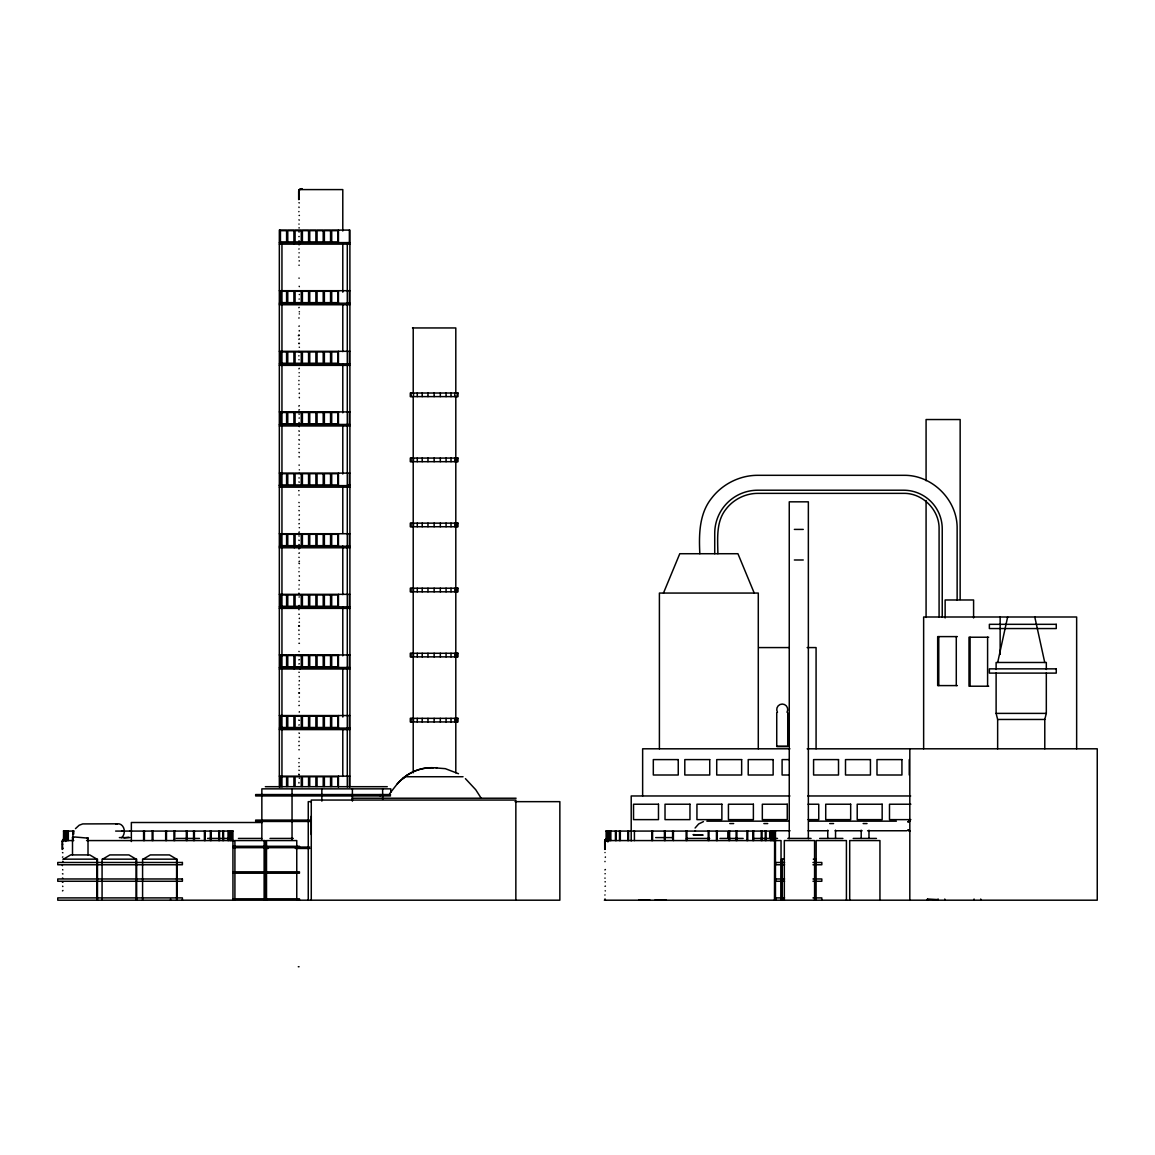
<?xml version="1.0" encoding="UTF-8"?>
<svg xmlns="http://www.w3.org/2000/svg" width="1155" height="1155" viewBox="0 0 1155 1155"><rect width="100%" height="100%" fill="white"/><g stroke="black" fill="none" stroke-linecap="round" stroke-linejoin="round"><path stroke-width="1.5" d="M927.508 899.023L927.508 900.193L927.508 899.023L938.149 899.615M65.171 838.516L65.185 838.703A2.916 2.916 0 0 0 62.168 841.316M65.532 838.516L65.546 838.703A2.916 2.916 0 0 0 62.5 841.316M298.669 199.526L298.669 191.441A2.916 2.916 0 0 1 301.643 188.684L301.657 188.64M607.732 838.848L607.718 838.876M63.482 831.08L73.747 831.08M605.985 831.08L775.481 831.08M66.21 840.58C64.709 844.146 66.225 836.523 66.283 830.835L65.474 830.835L65.474 840.58M607.978 840.58L607.978 830.835C608.382 830.272 609.667 835.946 608.237 841.432M62.832 839.786L62.731 840.032M62.5 844.276L62.731 844.276M62.962 848.506L62.832 848.088M62.471 852.578L62.904 852.794M62.471 857.169L62.832 856.923M62.471 873.758L62.962 873.945M62.5 878.017L62.832 878.248M62.384 882.232L62.962 882.247M62.644 886.188L62.832 886.549M299.058 198.674L299.289 198.212M298.957 202.703L299.289 202.948M298.957 219.84L299.289 220.085M299.102 232.068L298.928 231.938M299.174 236.501L298.842 236.602M298.957 240.774L299.232 240.976M298.928 244.759L299.289 244.773M299.001 257.045L298.741 257.103M299.174 261.044L299.232 260.727M299.188 265.217L298.928 265.217M299.174 278.167L298.928 278.11M299.174 299.015L299.116 299.131M299.362 313.915L299.289 313.929M299.001 317.813L298.928 318.145M298.928 326.244L299.289 325.999M299.232 331.037L299.289 330.575M298.928 334.82L299.232 335.282M299.289 338.877L298.928 339.382M299.001 343.497L298.741 343.555M299.405 347.294L299.232 347.164M298.928 351.409L299.232 351.871M299.058 359.754L298.928 359.71M299.289 368.301L298.928 368.806M299.174 372.675L299.116 372.791M298.928 384.254L298.928 384.514M299.289 389.004L298.928 389.004M299.232 393.552L299.362 393.119M298.842 406.055L299.289 405.65M299.102 418.124L299.289 417.995M299.174 422.557L298.928 422.485M299.318 426.657L299.289 426.57M298.928 430.815L299.232 431.277M299.116 444.343L298.928 444.17M299.001 452.341L299.289 452.717M298.986 465.119L299.289 465.119M299.362 469.825L299.289 469.854M298.986 473.406L299.289 473.406M298.957 477.91L299.174 477.968M298.697 490.673L299.001 490.673M299.058 506.468L299.289 506.439M299.188 510.741L298.928 510.496M299.405 532.007L298.842 532.296M299.174 540.482L298.928 540.165M299.174 544.539L298.928 544.481M299.419 563.64L298.928 563.207M299.001 571.638L298.928 571.768M299.419 576.186L299.289 575.768M299.174 584.906L299.116 585.022M299.102 597.077L299.232 596.933M298.928 609.494L298.928 609.739M299.289 618.56L299.405 618.199M299.102 622.256L299.362 622.155M298.928 629.966L298.928 630.471M298.928 638.787L299.289 638.773M298.928 643.321L299.419 643.292M299.405 655.535L298.928 655.665M299.174 672.326L298.928 672.253M299.362 680.613L299.232 681.046M299.362 688.481L299.188 688.712M299.405 692.827L298.654 692.957L299.419 693.13M299.362 697.071L299.289 697.043M299.001 701.403L299.058 701.316M299.289 705.344L298.928 705.59M299.232 712.144L299.362 711.711M299.001 715.869L299.044 716.172M299.001 733.006L299.362 733.353M299.001 741.293L298.928 741.669M299.174 749.783L298.928 749.725M299.044 762.733L298.842 762.719M298.928 774.197L298.741 774.283M299.232 774.702L298.842 774.63M299.362 778.297L299.289 778.268M298.928 783.018L298.928 782.498M604.989 840.032L604.989 839.772M604.989 848.088L604.859 848.117M605.292 857.371L605.422 856.952M604.989 861.659L604.989 861.413M605.422 869.498L604.902 869.888M604.989 878.262L604.989 878.002M604.989 881.814L605.35 881.814M605.422 886.087L605.018 886.318M605.032 898.879L604.989 899.196M997.689 662.479L1007.636 617.001M1044.784 748.801L1044.784 719.464L1046.315 713.386L1046.315 673.019M72.938 834.372L73.299 833.073M663.475 593.064L679.775 553.721L737.93 553.721L754.229 593.064M298.928 227.882L299.289 227.882M299.044 248.888L298.928 249.076M299.159 252.801L299.044 252.858M299.159 286.281L299.362 286.628M299.232 294.453L299.405 294.583M62.861 861.24L62.962 861.587M62.644 869.6L62.832 869.96M62.962 890.462L62.471 890.895M299.289 397.349L299.362 397.811M298.928 502.439L299.087 502.656M299.087 519.793L299.232 519.317M299.232 527.618L299.405 527.763M299.159 536.05L298.928 535.92M299.116 557.475L298.928 557.302M298.928 580.344L299.405 580.474M299.001 589.021L298.928 589.151M299.159 605.364L299.044 605.668M298.928 663.952L299.289 663.706M299.159 684.771L298.928 684.901M298.697 720.114L299.448 720.359M299.419 737.554L299.289 737.135M298.928 745.668L299.289 745.423M299.289 766.357L298.928 766.602M605.032 852.52L604.989 852.578M299.419 190.33L298.928 189.896M298.842 211.712L298.928 211.538M299.102 215.465L299.405 215.407M298.928 224.099L299.044 224.07M298.842 307.706L299.159 307.403M299.232 311.792L299.419 311.763M298.842 355.899L298.928 355.726M298.842 364.475L299.058 364.085M299.131 376.371L299.116 376.386M298.928 380.457L298.928 380.702M298.842 410.112L299.405 409.765M299.015 414.01L299.159 414.313M62.384 865.644L62.341 865.254M299.318 434.959L298.928 435.132M299.419 440.098L298.928 439.665M298.928 448.443L299.087 448.443M299.405 456.932L298.928 456.803M299.232 482.169L298.928 481.953M298.928 494.99L299.116 494.961M298.928 548.971L299.362 548.495M298.928 553.259L299.405 552.942M299.405 561.186L299.087 561.575M299.131 567.87L299.116 567.885M298.928 593.352L298.928 593.15M298.842 614.243L299.232 614.287M299.159 676.469L299.232 676.801M298.928 725.08L299.188 724.82M605.234 873.7L604.989 873.758M604.902 895.067L604.989 894.894M695.093 828.019L698.631 823.991L703.438 821.624M389.495 793.875L396.916 784.317A56.407 56.017 -90 0 1 404.929 776.738L407.036 775.207M75.479 828.64L79.175 825.233L82.741 823.919L117.391 823.818M299.058 207.51L298.928 207.034M298.697 303.159L299.405 303.173M299.116 515.173L299.405 514.812M298.928 523.821L299.289 523.576M299.116 634.456L298.928 634.283M299.116 651.593L298.928 651.42M605.177 890.823L605.35 890.895M87.91 838.198L87.044 838.602M299.058 343.151L299.419 343.555M396.901 784.317A56.696 56.682 0 0 1 405.044 776.738L407.195 775.207A44.727 44.727 0 0 1 434.049 767.772L445.325 768.667L458.492 773.706M608.339 841.432C609.696 839.772 606.158 838.602 608.728 840.58M776.738 746.433L787.739 746.433L776.738 746.433L776.738 712.794M63.482 859.161L70.643 854.917L89.758 854.917L96.919 859.161L96.919 900.193M102.651 859.161L109.812 854.917L128.927 854.917L136.088 859.161L136.088 900.193M143.162 859.161L150.323 854.917L169.439 854.917L176.6 859.161L176.6 900.193M72.505 854.917L72.505 837.26L74.772 836.985L88.011 838.14L88.011 854.917M88.011 838.14L86.972 838.357M299.001 758.431L299.232 758.517M123.975 837.909L128.797 837.332M299.448 189.593L342.79 189.593L342.79 231M279.337 242.608L349.893 242.608M279.337 244.138L349.893 244.138M279.337 290.699L349.893 290.699M279.337 303.216L349.893 303.216M279.337 304.747L349.893 304.747M412.465 327.948L455.806 327.948L455.806 392.787M279.337 351.308L349.893 351.308M279.337 363.839L349.893 363.839M279.337 365.355L349.893 365.355M279.337 411.916L349.893 411.916M279.337 424.448L349.893 424.448M279.337 425.964L349.893 425.964M279.337 473.117L349.893 473.117M279.337 485.057L286.599 485.057L286.599 473.694L280.448 473.694L280.448 485.057M349.893 485.057L347.294 485.057L347.294 242.608M279.337 485.634L349.893 485.634M279.337 487.165L349.893 487.165M794.351 529.409L803.259 529.409M279.337 533.726L349.893 533.726M279.337 546.243L349.893 546.243M279.337 547.773L349.893 547.773M794.351 559.987L803.259 559.987M279.337 594.334L349.893 594.334M279.337 606.851L349.893 606.851M279.337 608.382L349.893 608.382M957.365 636.607L937.672 636.607L937.672 685.594L957.365 685.594M988.68 637.228L969.002 637.228L969.002 686.214L988.68 686.214M758.979 647.58L789.313 647.58M807.157 647.58L816.08 647.58L816.08 748.801M279.337 654.943L349.893 654.943M299.405 659.592L298.842 659.88M279.337 667.475L349.893 667.475M279.337 668.99L349.893 668.99M996.115 673.019L996.115 713.386L1046.315 713.386M279.337 715.551L349.893 715.551M996.115 713.386L997.646 719.464L1044.784 719.464M279.337 728.083L349.893 728.083M279.337 729.599L349.893 729.599M789.919 748.801L642.642 748.801L642.642 795.968M807.157 748.801L1097.25 748.801L1097.25 900.193L605.985 900.193M789.226 759.6L782.094 759.6L782.094 775.005L789.226 775.005M436.027 767.714L436.879 767.714M298.928 770.212L299.232 770.414M279.337 776.16L349.893 776.16M404.929 776.738L463.054 776.738M265.347 786.699L387.286 786.699M390.534 794.553L255.674 794.553L255.674 795.939L390.534 795.939M789.919 795.968L631.207 795.968L631.207 840.898M807.821 795.968L910.674 795.968M351.986 798.221L516.112 798.221M311.402 801.657L308.255 801.657L308.255 900.193M515.015 801.657L559.857 801.657L559.857 900.193L57.75 900.193L57.75 897.897L182.403 897.897L182.403 900.193M808.067 804.226L818.751 804.226L818.751 819.631L808.067 819.631M910.862 804.226L889.494 804.226L889.494 819.631L910.862 819.631M311.273 816.239L311.273 834.56M309.814 820.093L255.674 820.093L255.674 821.465L309.814 821.465M706.846 821.162L789.096 821.162M808.76 821.162L896.381 821.162M262.272 822.504L131.352 822.504L131.352 841.533M729.772 823.558L733.67 823.558M763.859 823.558L767.743 823.558M829.709 823.558L833.592 823.558M863.132 823.558L867.03 823.558M63.612 830.835L64.406 830.835L64.406 840.58M121.925 830.835L122.704 830.835M130.096 830.835L130.876 830.835M228.04 830.835L228.82 830.835L228.834 840.58M633.633 830.835L634.413 830.835L634.427 840.58M694.689 830.835L695.469 830.835M717.255 830.835L716.475 830.835L716.461 840.58M765.289 830.835L766.068 830.835L766.083 840.58M773.836 830.763L790.049 830.763M808.081 830.763L827.904 830.763M835.108 830.763L862.135 830.763M867.549 830.763L906.993 830.763M115.63 831.08L232.964 831.08M693.274 834.892L702.846 834.892M119.369 837.592L129.938 837.592M655.679 837.592L672.455 837.592M176.282 838.429L199.526 838.429M207.539 838.429L230.783 838.429M238.421 838.429L261.665 838.429M270.025 838.429L293.269 838.429M686.402 838.429L709.646 838.429M719.94 838.429L743.185 838.429M754.287 838.429L777.532 838.429M787.825 838.429L811.07 838.429M819.66 838.429L842.905 838.429M853.199 838.429L876.457 838.429M63.482 840.58L73.732 840.58M86.567 840.58L234.292 840.58M605.985 840.58L781.04 840.58L781.04 900.193M233.209 846.297L299.448 846.297L299.448 847.669L233.209 847.669M295.377 847.077L309.814 847.077M264.596 848.463L268.22 848.463M295.377 848.463L309.814 848.463M62.904 859.161L97.482 859.161L97.482 900.193M784.332 859.161L781.516 859.161L781.516 900.193M813.293 859.161L816.094 859.161L816.094 900.193M784.563 862.482L775.698 862.482L775.698 864.763L784.563 864.763M812.961 862.482L821.826 862.482L821.826 864.763L812.961 864.763M233.209 871.823L299.448 871.823L299.448 873.209L233.209 873.209M784.563 878.969L775.698 878.969L775.698 881.265L784.563 881.265M812.961 878.969L821.826 878.969L821.826 881.265L812.961 881.265M784.563 897.897L775.698 897.897L775.698 900.193M812.961 897.897L821.826 897.897L821.826 900.193M233.209 898.821L299.448 898.821L299.448 900.193M604.354 900.193L605.451 900.193M298.293 966.735L299.058 966.735M298.38 335.657L298.856 335.672M693.274 834.589L702.846 835.224M73.545 837.592L72.505 837.26M465.407 778.629L475.73 789.717L481.187 798.221M1034.793 617.001L1044.741 662.479M608.021 838.617L608.035 838.703A2.916 2.916 0 0 0 605.018 841.316M301.96 188.741L301.989 188.741A2.916 2.916 0 0 0 298.957 191.441L299.001 199.526M607.689 838.617L607.718 838.617A2.916 2.916 0 0 0 604.686 841.316L604.729 849.401M1076.648 748.801L1076.648 617.001L923.639 617.001L923.639 748.801M1046.315 669.496L1046.315 662.479L996.115 662.479L996.115 669.496M1000.143 617.001L1000.143 654.409M997.646 719.464L997.646 748.801M987.597 637.228L987.597 686.214M980.725 899.023L980.725 900.193M974.069 899.023L974.069 900.193M973.593 617.954L973.593 599.979L945.137 599.979L945.137 617.954M970.085 637.228L970.085 686.214M960.152 599.474L960.152 419.539L926.079 419.539L926.079 480.725M957.134 600.051L957.134 528.369C957.509 500.101 932.345 474.936 904.076 475.311L757.333 475.311C739.705 475.412 722.525 484.032 711.783 497.978C699.078 513.6 698.876 534.649 699.829 553.721M956.282 636.607L956.282 685.594M944.79 899.023L944.79 900.193M942.235 617.189L942.235 528.86A38.635 38.635 0 0 0 903.585 490.211L757.81 490.211A43.082 43.082 0 0 0 714.728 533.307L714.728 553.721M939.087 617.261L939.087 528.961C939.535 509.918 922.542 492.911 903.484 493.358L757.925 493.358C745.639 493.344 733.613 499.249 726.134 508.994C715.869 521.54 717.717 538.678 717.876 553.721M938.77 636.607L938.77 685.594M938.149 899.023L938.149 900.193M926.079 500.505L926.079 617.463M909.822 748.801L909.822 900.193M909.259 759.6L909.259 775.005M879.951 900.193L879.951 840.58L849.705 840.58L849.705 900.193M868.979 830.171L868.979 838.429M861.197 830.171L861.197 838.429M846.413 900.193L846.413 840.58L816.166 840.58L816.166 859.869M835.541 830.171L835.541 838.429M827.76 830.171L827.76 838.429M814.578 900.193L814.578 840.58L784.317 840.58L784.317 900.193M808.356 838.703L808.356 501.833L789.255 501.833L789.255 838.703M787.739 712.794L787.739 746.433M782.094 859.161L782.094 900.193M775.481 900.193L775.438 830.835M774.63 830.835L774.485 900.193M773.561 840.58L773.561 830.835L772.767 830.835L772.753 840.58M771.352 840.58L771.352 830.835L770.558 830.835L770.544 840.58M769.692 831.817L769.692 838.429M765.274 830.835L765.274 840.58M762.055 840.58L762.055 830.835L761.26 830.835L761.246 840.58M758.286 748.801L758.286 593.064L659.404 593.064L659.404 748.801M753.666 840.58L753.666 830.835L752.872 830.835L752.858 840.58M747.733 840.58L747.733 830.835L746.939 830.835L746.924 840.58M736.904 840.58L736.904 830.835L736.11 830.835L736.096 840.58M729.642 840.58L729.642 830.835L728.848 830.835L728.834 840.58M727.823 831.817L727.823 838.429M717.269 830.835L717.269 840.58M708.997 840.58L708.997 830.835L708.203 830.835L708.188 840.58M686.922 840.58L686.922 830.835L686.128 830.835L686.113 840.58M673.408 840.58L673.408 830.835L672.614 830.835L672.6 838.963M665.237 840.58L665.237 830.835L664.443 830.835L664.428 840.58M652.561 840.58L652.561 830.835L651.767 830.835L651.752 840.58M628.565 840.58L628.565 830.835L627.771 830.835L627.757 840.58M620.322 840.58L620.322 830.835L619.513 830.835L619.513 840.58M616.25 840.58L616.25 830.835L615.456 830.835L615.442 840.58M610.851 840.58L610.851 830.835L610.057 830.835L610.042 840.58M606.924 840.58L606.924 830.835L606.13 830.835L606.115 840.58M605.985 839.598L605.985 841.288M605.061 841.316L605.061 849.401M515.852 900.193L515.852 800.054L311.273 800.054L311.273 900.193M457.192 393.018L457.192 396.613M457.192 458.073L457.192 461.682M457.192 523.143L457.192 526.738M457.192 588.213L457.192 591.808M457.192 653.268L457.192 656.863M457.192 718.338L457.192 721.933M455.806 396.396L455.806 772.811M454.81 393.018L454.81 396.613M454.81 458.073L454.81 461.682M454.81 523.143L454.81 526.738M454.81 588.213L454.81 591.808M454.81 653.268L454.81 656.863M454.81 718.338L454.81 721.933M451.013 393.018L451.013 396.613M451.013 458.073L451.013 461.682M451.013 523.143L451.013 526.738M451.013 588.213L451.013 591.808M451.013 653.268L451.013 656.863M451.013 718.338L451.013 721.933M446.075 393.018L446.075 396.613M446.075 458.073L446.075 461.682M446.075 523.143L446.075 526.738M446.075 588.213L446.075 591.808M446.075 653.268L446.075 656.863M446.075 718.338L446.075 721.933M440.315 393.018L440.315 396.613M440.315 458.073L440.315 461.682M440.315 523.143L440.315 526.738M440.315 588.213L440.315 591.808M440.315 653.268L440.315 656.863M440.315 718.338L440.315 721.933M434.136 393.018L434.136 396.613M434.136 458.073L434.136 461.682M434.136 523.143L434.136 526.738M434.136 588.213L434.136 591.808M434.136 653.268L434.136 656.863M434.136 718.338L434.136 721.933M427.971 393.018L427.971 396.613M427.971 458.073L427.971 461.682M427.971 523.143L427.971 526.738M427.971 588.213L427.971 591.808M427.971 653.268L427.971 656.863M427.971 718.338L427.971 721.933M422.21 393.018L422.21 396.613M422.21 458.073L422.21 461.682M422.21 523.143L422.21 526.738M422.21 588.213L422.21 591.808M422.21 653.268L422.21 656.863M422.21 718.338L422.21 721.933M417.273 393.018L417.273 396.613M417.273 458.073L417.273 461.682M417.273 523.143L417.273 526.738M417.273 588.213L417.273 591.808M417.273 653.268L417.273 656.863M417.273 718.338L417.273 721.933M413.476 393.018L413.476 396.613M413.476 458.073L413.476 461.682M413.476 523.143L413.476 526.738M413.476 588.213L413.476 591.808M413.476 653.268L413.476 656.863M413.476 718.338L413.476 721.933M413.216 327.948L413.216 392.787M413.216 396.396L413.216 772.811M411.093 393.018L411.093 396.613M411.093 458.073L411.093 461.682M411.093 523.143L411.093 526.738M411.093 588.213L411.093 591.808M411.093 653.268L411.093 656.863M411.093 718.338L411.093 721.933M390.794 792.344L390.794 788.851L261.853 788.851L261.853 839.685M382.637 788.851L382.637 799.361M380.168 794.553L380.168 795.939M352.391 788.851L352.391 801.122M349.893 786.901L349.893 230.09L279.337 230.09L279.337 786.901M349.373 230.09L349.373 242.608M349.373 290.699L349.373 303.216M349.373 351.308L349.373 363.839M349.373 411.916L349.373 424.448M349.373 473.117L349.373 485.634M349.373 533.726L349.373 546.243M349.373 594.334L349.373 606.851M349.373 654.943L349.373 667.475M349.373 715.551L349.373 728.083M349.373 776.16L349.373 786.901M347.294 485.634L347.294 786.901M342.79 243.604L342.79 292.201M342.79 304.805L342.79 351.611M342.79 364.215L342.79 412.811M342.79 425.415L342.79 474.026M342.79 486.616L342.79 533.422M342.79 546.026L342.79 594.637M342.79 607.241L342.79 655.838M342.79 668.442L342.79 717.038M342.79 729.642L342.79 776.449M338.444 230.09L338.444 242.608M338.444 290.699L338.444 303.216M338.444 351.308L338.444 363.839M338.444 411.916L338.444 424.448M338.444 473.117L338.444 485.634M338.444 533.726L338.444 546.243M338.444 594.334L338.444 606.851M338.444 654.943L338.444 667.475M338.444 715.551L338.444 728.083M338.444 776.16L338.444 786.901M337.866 786.483L337.866 776.752L331.702 776.752L331.702 786.483M330.547 786.483L330.547 776.752L324.382 776.752L324.382 786.483M323.212 786.483L323.212 776.752L317.062 776.752L317.062 786.483M321.855 788.851L321.855 801.122M315.893 786.483L315.893 776.752L309.742 776.752L309.742 786.483M308.573 786.483L308.573 776.752L302.408 776.752L302.408 786.483M301.253 786.483L301.253 776.752L295.088 776.752L295.088 786.483M300.185 242.608L300.185 244.138M300.185 363.839L300.185 365.355M300.185 546.243L300.185 547.773M300.185 667.475L300.185 668.99M296.763 900.193L296.763 840.58L266.516 840.58L266.516 900.193M294.265 242.608L294.265 244.138M294.265 363.839L294.265 365.355M294.265 546.243L294.265 547.773M294.265 667.475L294.265 668.99M293.919 786.483L293.919 776.752L287.768 776.752L287.768 786.483M292.042 788.851L292.042 839.685M286.599 786.483L286.599 776.752L280.448 776.752L280.448 786.483M281.95 242.608L281.95 485.057M281.95 485.634L281.95 786.901M279.857 230.09L279.857 242.608M279.857 290.699L279.857 303.216M279.857 351.308L279.857 363.839M279.857 411.916L279.857 424.448M279.857 473.117L279.857 485.634M279.857 533.726L279.857 546.243M279.857 594.334L279.857 606.851M279.857 654.943L279.857 667.475M279.857 715.551L279.857 728.083M279.857 776.16L279.857 786.901M265.159 900.193L265.159 840.58L234.913 840.58L234.913 900.193M264.134 840.58L264.134 900.193M232.964 900.193L232.92 830.835L232.126 830.835L232.112 840.58M231.043 840.58L231.043 830.835L230.249 830.835L230.235 840.58M228.026 830.835L228.026 840.58M223.565 840.58L223.565 830.835L222.771 830.835L222.756 840.58M219.537 840.58L219.537 830.835L218.743 830.835L218.728 840.58M211.148 840.58L211.148 830.835L210.354 830.835L210.34 840.58M205.215 840.58L205.215 830.835L204.421 830.835L204.406 840.58M194.386 840.58L194.386 830.835L193.592 830.835L193.578 840.58M187.124 840.58L187.124 830.835L186.33 830.835L186.316 840.58M177.163 900.193L177.163 859.161L142.585 859.161L142.585 900.193M174.752 840.58L174.752 830.835L173.957 830.835L173.943 840.58M170.55 898.821L170.55 900.193M166.479 840.58L166.479 830.835L165.685 830.835L165.67 840.58M152.965 840.58L152.965 830.835L152.171 830.835L152.157 840.58M144.404 840.58L144.404 830.835L143.61 830.835L143.595 840.58M136.651 900.193L136.651 859.161L102.073 859.161L102.073 900.193M73.732 834.083L73.732 830.835L72.938 830.835L72.924 840.58M68.333 840.58L68.333 830.835L67.539 830.835L67.524 840.58M63.597 830.835L63.482 841.288M62.543 841.316L62.543 849.401M62.211 841.316L62.211 849.401M910.284 830.763A4.808 4.793 -90 0 1 907.888 830.127A4.808 4.75 -90 0 0 909.043 830.604L909.938 830.719L909.043 830.604A4.808 4.793 -90 0 1 907.888 830.127M907.888 821.797A4.808 4.793 -90 0 1 909.043 821.321L909.938 821.205L909.043 821.321A4.808 4.75 -90 0 0 907.888 821.797A4.808 4.793 -90 0 1 910.284 821.162M777.474 712.289A5.486 5.486 0 0 1 782.238 704.059A5.486 5.486 0 0 1 787.003 712.289M407.036 775.207A44.078 43.775 -90 0 1 433.486 767.757M115.789 824.324A7.767 6.324 -86.7 0 1 123.585 827.702A7.767 6.324 -86.7 0 1 121.679 837.722M65.359 830.95L66.138 831.326L65.402 830.835M298.669 625.909L299.477 626.039L298.741 625.793M405.015 776.839L402.821 778.629L405.015 776.839M638.946 900.063L649.76 900.193L638.946 900.063M655.26 900.063L666.074 900.193L655.26 900.063M608.006 841.533L607.256 841.432L608.079 841.533M286.599 230.668L280.448 230.668L280.448 242.03L286.599 242.03L286.599 230.668M293.919 230.668L287.768 230.668L287.768 242.03L293.919 242.03L293.919 230.668M301.253 230.668L295.088 230.668L295.088 242.03L301.253 242.03L301.253 230.668M308.573 230.668L302.408 230.668L302.408 242.03L308.573 242.03L308.573 230.668M315.893 230.668L309.742 230.668L309.742 242.03L315.893 242.03L315.893 230.668M323.212 230.668L317.062 230.668L317.062 242.03L323.212 242.03L323.212 230.668M330.547 230.668L324.382 230.668L324.382 242.03L330.547 242.03L330.547 230.668M337.866 230.668L331.702 230.668L331.702 242.03L337.866 242.03L337.866 230.668M286.599 291.291L280.448 291.291L280.448 302.639L286.599 302.639L286.599 291.291M293.919 291.291L287.768 291.291L287.768 302.639L293.919 302.639L293.919 291.291M301.253 291.291L295.088 291.291L295.088 302.639L301.253 302.639L301.253 291.291M308.573 291.291L302.408 291.291L302.408 302.639L308.573 302.639L308.573 291.291M315.893 291.291L309.742 291.291L309.742 302.639L315.893 302.639L315.893 291.291M323.212 291.291L317.062 291.291L317.062 302.639L323.212 302.639L323.212 291.291M330.547 291.291L324.382 291.291L324.382 302.639L330.547 302.639L330.547 291.291M337.866 291.291L331.702 291.291L331.702 302.639L337.866 302.639L337.866 291.291M286.599 351.9L280.448 351.9L280.448 363.248L286.599 363.248L286.599 351.9M293.919 351.9L287.768 351.9L287.768 363.248L293.919 363.248L293.919 351.9M301.253 351.9L295.088 351.9L295.088 363.248L301.253 363.248L301.253 351.9M308.573 351.9L302.408 351.9L302.408 363.248L308.573 363.248L308.573 351.9M315.893 351.9L309.742 351.9L309.742 363.248L315.893 363.248L315.893 351.9M323.212 351.9L317.062 351.9L317.062 363.248L323.212 363.248L323.212 351.9M330.547 351.9L324.382 351.9L324.382 363.248L330.547 363.248L330.547 351.9M337.866 351.9L331.702 351.9L331.702 363.248L337.866 363.248L337.866 351.9M458.001 393.018L410.285 393.018L410.285 396.613L458.001 396.613L458.001 393.018M286.599 412.508L280.448 412.508L280.448 423.856L286.599 423.856L286.599 412.508M293.919 412.508L287.768 412.508L287.768 423.856L293.919 423.856L293.919 412.508M301.253 412.508L295.088 412.508L295.088 423.856L301.253 423.856L301.253 412.508M308.573 412.508L302.408 412.508L302.408 423.856L308.573 423.856L308.573 412.508M315.893 412.508L309.742 412.508L309.742 423.856L315.893 423.856L315.893 412.508M323.212 412.508L317.062 412.508L317.062 423.856L323.212 423.856L323.212 412.508M330.547 412.508L324.382 412.508L324.382 423.856L330.547 423.856L330.547 412.508M337.866 412.508L331.702 412.508L331.702 423.856L337.866 423.856L337.866 412.508M458.001 458.073L410.285 458.073L410.285 461.682L458.001 461.682L458.001 458.073M293.919 473.694L287.768 473.694L287.768 485.057L293.919 485.057L293.919 473.694M301.253 473.694L295.088 473.694L295.088 485.057L301.253 485.057L301.253 473.694M308.573 473.694L302.408 473.694L302.408 485.057L308.573 485.057L308.573 473.694M315.893 473.694L309.742 473.694L309.742 485.057L315.893 485.057L315.893 473.694M323.212 473.694L317.062 473.694L317.062 485.057L323.212 485.057L323.212 473.694M330.547 473.694L324.382 473.694L324.382 485.057L330.547 485.057L330.547 473.694M337.866 473.694L331.702 473.694L331.702 485.057L337.866 485.057L337.866 473.694M458.001 523.143L410.285 523.143L410.285 526.738L458.001 526.738L458.001 523.143M286.599 534.303L280.448 534.303L280.448 545.665L286.599 545.665L286.599 534.303M293.919 534.303L287.768 534.303L287.768 545.665L293.919 545.665L293.919 534.303M301.253 534.303L295.088 534.303L295.088 545.665L301.253 545.665L301.253 534.303M308.573 534.303L302.408 534.303L302.408 545.665L308.573 545.665L308.573 534.303M315.893 534.303L309.742 534.303L309.742 545.665L315.893 545.665L315.893 534.303M323.212 534.303L317.062 534.303L317.062 545.665L323.212 545.665L323.212 534.303M330.547 534.303L324.382 534.303L324.382 545.665L330.547 545.665L330.547 534.303M337.866 534.303L331.702 534.303L331.702 545.665L337.866 545.665L337.866 534.303M458.001 588.213L410.285 588.213L410.285 591.808L458.001 591.808L458.001 588.213M286.599 594.926L280.448 594.926L280.448 606.274L286.599 606.274L286.599 594.926M293.919 594.926L287.768 594.926L287.768 606.274L293.919 606.274L293.919 594.926M301.253 594.926L295.088 594.926L295.088 606.274L301.253 606.274L301.253 594.926M308.573 594.926L302.408 594.926L302.408 606.274L308.573 606.274L308.573 594.926M315.893 594.926L309.742 594.926L309.742 606.274L315.893 606.274L315.893 594.926M323.212 594.926L317.062 594.926L317.062 606.274L323.212 606.274L323.212 594.926M330.547 594.926L324.382 594.926L324.382 606.274L330.547 606.274L330.547 594.926M337.866 594.926L331.702 594.926L331.702 606.274L337.866 606.274L337.866 594.926M1056.262 624.321L989.373 624.321L989.373 628.551L1056.262 628.551L1056.262 624.321M458.001 653.268L410.285 653.268L410.285 656.863L458.001 656.863L458.001 653.268M286.599 655.535L280.448 655.535L280.448 666.883L286.599 666.883L286.599 655.535M293.919 655.535L287.768 655.535L287.768 666.883L293.919 666.883L293.919 655.535M301.253 655.535L295.088 655.535L295.088 666.883L301.253 666.883L301.253 655.535M308.573 655.535L302.408 655.535L302.408 666.883L308.573 666.883L308.573 655.535M315.893 655.535L309.742 655.535L309.742 666.883L315.893 666.883L315.893 655.535M323.212 655.535L317.062 655.535L317.062 666.883L323.212 666.883L323.212 655.535M330.547 655.535L324.382 655.535L324.382 666.883L330.547 666.883L330.547 655.535M337.866 655.535L331.702 655.535L331.702 666.883L337.866 666.883L337.866 655.535M1056.262 668.861L989.373 668.861L989.373 673.105L1056.262 673.105L1056.262 668.861M286.599 716.143L280.448 716.143L280.448 727.491L286.599 727.491L286.599 716.143M293.919 716.143L287.768 716.143L287.768 727.491L293.919 727.491L293.919 716.143M301.253 716.143L295.088 716.143L295.088 727.491L301.253 727.491L301.253 716.143M308.573 716.143L302.408 716.143L302.408 727.491L308.573 727.491L308.573 716.143M315.893 716.143L309.742 716.143L309.742 727.491L315.893 727.491L315.893 716.143M323.212 716.143L317.062 716.143L317.062 727.491L323.212 727.491L323.212 716.143M330.547 716.143L324.382 716.143L324.382 727.491L330.547 727.491L330.547 716.143M337.866 716.143L331.702 716.143L331.702 727.491L337.866 727.491L337.866 716.143M458.001 718.338L410.285 718.338L410.285 721.933L458.001 721.933L458.001 718.338M678.245 759.6L653.311 759.6L653.311 775.005L678.245 775.005L678.245 759.6M709.733 759.6L684.8 759.6L684.8 775.005L709.733 775.005L709.733 759.6M741.654 759.6L716.721 759.6L716.721 775.005L741.654 775.005L741.654 759.6M773.143 759.6L748.209 759.6L748.209 775.005L773.143 775.005L773.143 759.6M838.516 759.6L813.582 759.6L813.582 775.005L838.516 775.005L838.516 759.6M870.437 759.6L845.503 759.6L845.503 775.005L870.437 775.005L870.437 759.6M901.925 759.6L876.992 759.6L876.992 775.005L901.925 775.005L901.925 759.6M658.48 804.226L633.532 804.226L633.532 819.631L658.48 819.631L658.48 804.226M689.968 804.226L665.02 804.226L665.02 819.631L689.968 819.631L689.968 804.226M721.875 804.226L696.941 804.226L696.941 819.631L721.875 819.631L721.875 804.226M753.378 804.226L728.43 804.226L728.43 819.631L753.378 819.631L753.378 804.226M787.262 804.226L762.329 804.226L762.329 819.631L787.262 819.631L787.262 804.226M850.672 804.226L825.724 804.226L825.724 819.631L850.672 819.631L850.672 804.226M882.16 804.226L857.212 804.226L857.212 819.631L882.16 819.631L882.16 804.226M182.403 862.482L57.75 862.482L57.75 864.763L182.403 864.763L182.403 862.482M182.403 878.969L57.75 878.969L57.75 881.265L182.403 881.265L182.403 878.969"/></g></svg>
